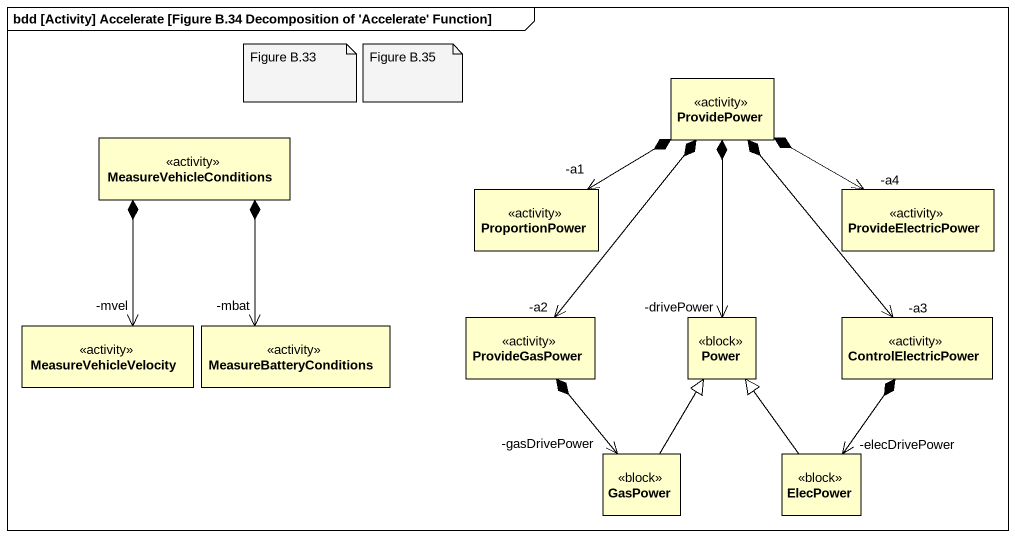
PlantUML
@startuml
mainframe bdd [Activity] Accelerate [Figure B.34 Decomposition of 'Accelerate' Function]
hide circle
hide empty members
class ProvidePower <<activity>>
class MeasureVehicleConditions <<activity>>
class ProportionPower <<activity>>
class ProvideElectricPower <<activity>>
class MeasureVehicleVelocity <<activity>>
class MeasureBatteryConditions <<activity>>
class ProvideGasPower <<activity>>
class Power <<block>>
class ControlElectricPower <<activity>>
class GasPower <<block>>
class ElecPower <<block>>
ProvidePower *-left-> "-a1" ProportionPower
ProvidePower *-right-> "-a4" ProvideElectricPower
ProvidePower *--> "-a2" ProvideGasPower
ProvidePower *--> "-drivePower" Power
ProvidePower *--> "-a3" ControlElectricPower
MeasureVehicleConditions *--> "-mvel" MeasureVehicleVelocity
MeasureVehicleConditions *--> "-mbat" MeasureBatteryConditions
ProvideGasPower *--> "-gasDrivePower" GasPower
ControlElectricPower *--> "-elecDrivePower" ElecPower
GasPower -up-|> Power
ElecPower -up-|> Power
note as N1
  Figure B.33
end note
note as N2
  Figure B.35
end note
@enduml
